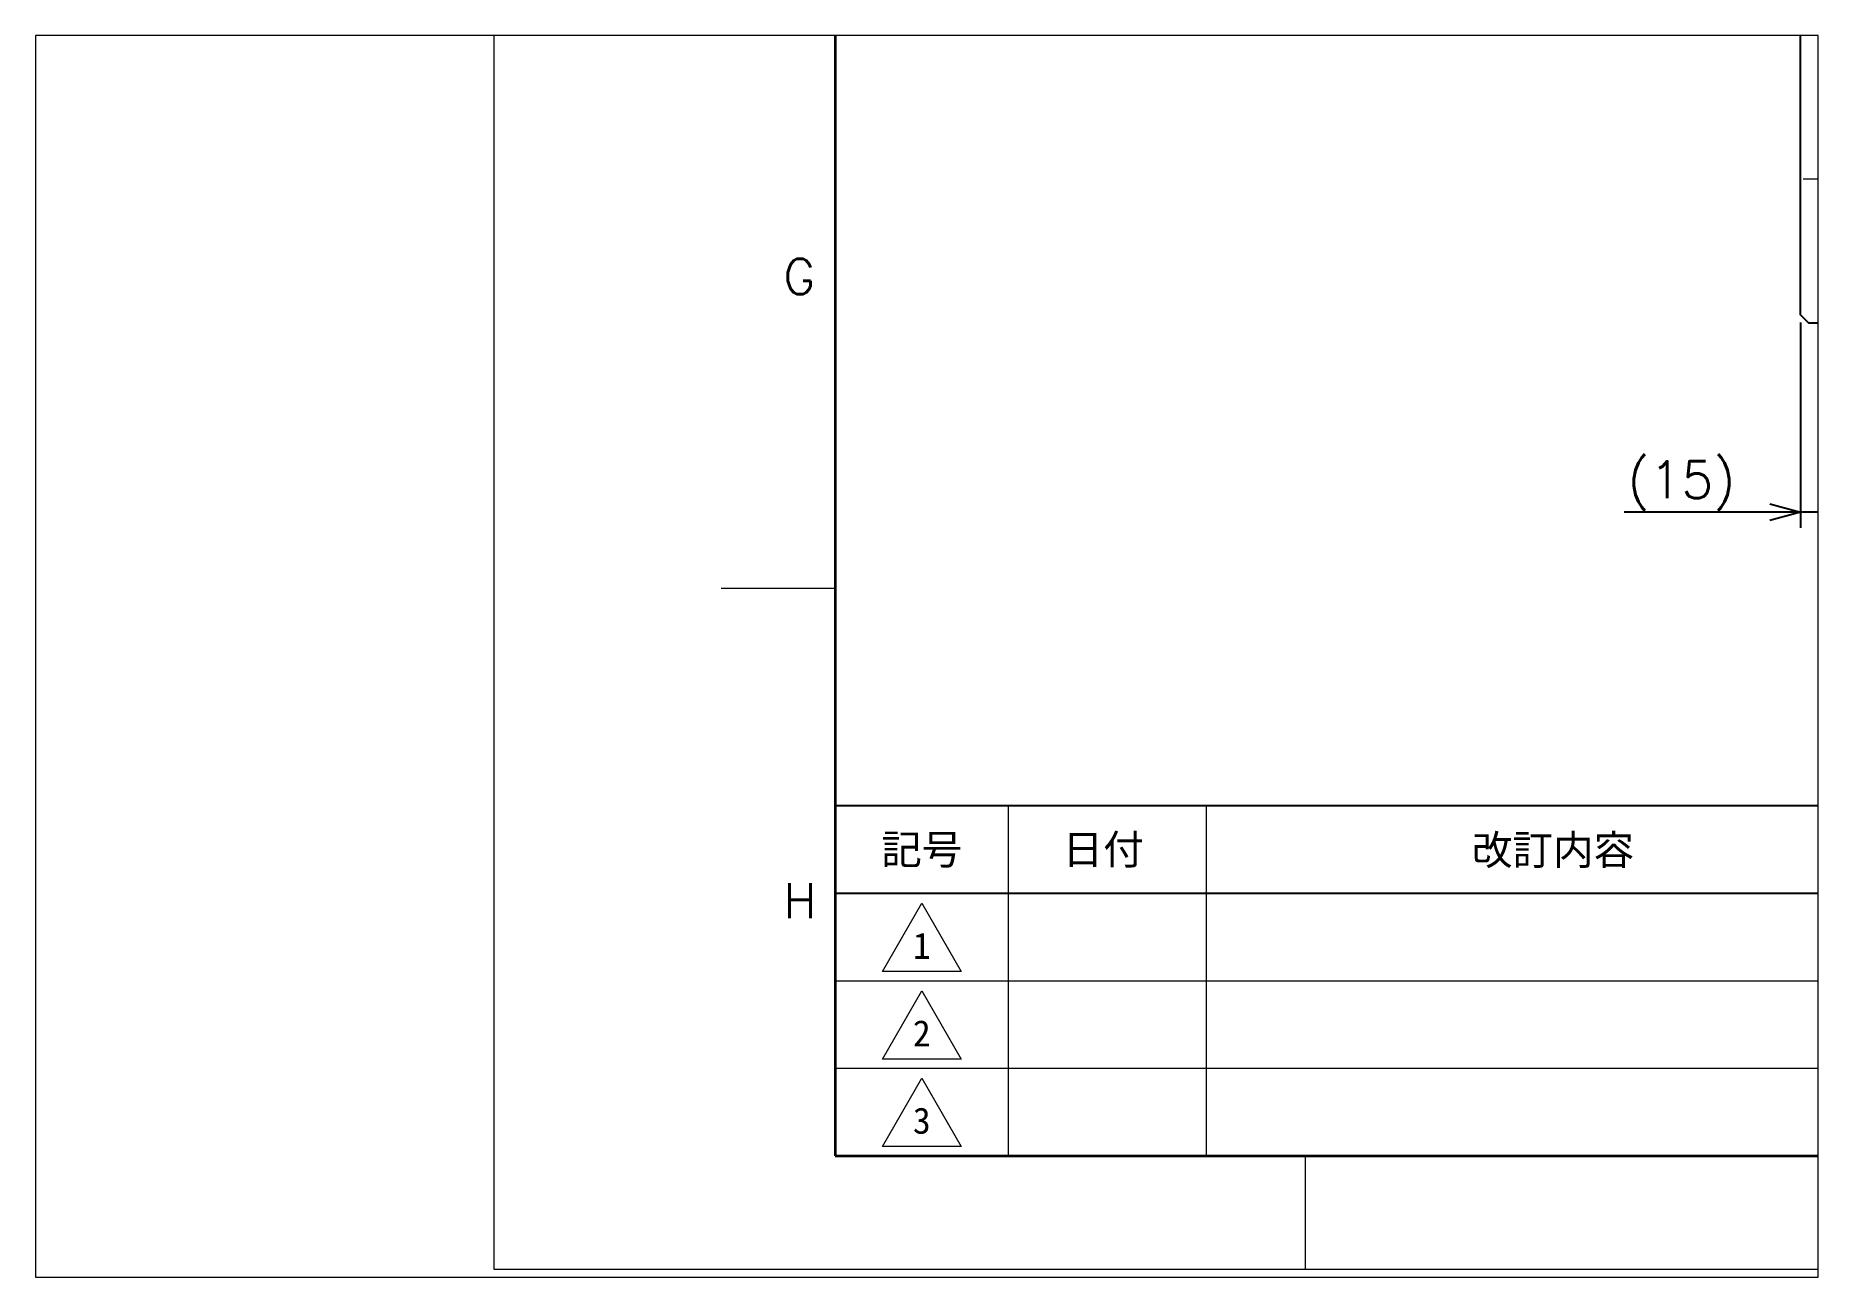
# Paper-space layout 'レイアウト1' of a CAD drawing. Header units: millimetres. Extents: x 29 to 258, y 20 to 179.
# The model-space entities are those that its viewports show. They can reach past a viewport. Long polylines and large blocks are cut down to what shows.
import ezdxf
from ezdxf.enums import TextEntityAlignment as Align

# ---------------------------------------------------------------- set-up
doc = ezdxf.new("R2010")
doc.units = ezdxf.units.MM
doc.header["$LTSCALE"] = 1.2
doc.header["$PDMODE"] = 99
doc.header["$PDSIZE"] = 1
doc.linetypes.add('CENTER2', pattern=[28.575, 19.05, -3.175, 3.175, -3.175])
doc.linetypes.add('HIDDEN', pattern=[9.525, 6.35, -3.175])
for name, color, linetype, lineweight in [('01_NORMAL', 7, 'Continuous', 25), ('04_HIDDEN', 2, 'HIDDEN', 13), ('05_CENTER', 4, 'CENTER2', 13), ('08_DIM', 3, 'Continuous', 13), ('90_FRAME', 5, 'Continuous', 35)]:
    doc.layers.add(name, color=color, linetype=linetype, lineweight=lineweight)
doc.layers.add('91_BLANK', color=5, linetype='Continuous', lineweight=0, plot=False)
doc.styles.add('KSS_TXT', font='txt.shx', dxfattribs={"bigfont": 'extfont2.shx'})
doc.styles.add('MS_G', font='MS Gothic.ttf')
doc.styles.add('表題用', font='MS PGothic.ttf')
doc.dimstyles.new('KSS_DIM', dxfattribs={"dimscale": 3, "dimtxt": 3, "dimasz": 2.5, "dimexe": 1.25, "dimexo": 0.625, "dimtad": 1, "dimdsep": 46, "dimtxsty": 'KSS_TXT', "dimblk": 'OPEN30', "dimcen": 0, "dimazin": 2, "dimtfac": 0.75, "dimtmove": 0, "dimatfit": 3, "dimldrblk": 'OPEN30', "dimfxl": 1.25, "dimtolj": 1, "dimarcsym": 0})

# ---------------------------------------------------------------- blocks, each defined once
blk = doc.blocks.new('M12Tz_1')
at = {"color": 0}
for radius in [6, 4.75]:
    blk.add_circle((0, 0), radius, dxfattribs=at)
at = {"layer": '05_CENTER'}
for p, q in [((0, -10.33), (0, 10.33)), ((10.33, 0), (-10.33, 0))]:
    blk.add_line(p, q, dxfattribs=at)
blk = doc.blocks.new('_Open30')
at = {"color": 0, "linetype": 'ByBlock', "lineweight": -2}
for p, q in [((-1, 0.268), (0, 0)), ((0, 0), (-1, -0.268)), ((0, 0), (-1, 0))]:
    blk.add_line(p, q, dxfattribs=at)
blk = doc.blocks.new('*D215')
at = {"layer": '08_DIM', "color": 0, "lineweight": -2, "transparency": 16777216}
for p, q in [((331.78, 247.99), (331.78, 179.7)), ((316.78, 229.4), (316.78, 179.7)), ((309.28, 183.45), (274.03, 183.45)), ((331.78, 183.45), (316.78, 183.45)), ((339.28, 183.45), (346.78, 183.45))]:
    blk.add_line(p, q, dxfattribs=at)
at = {"layer": 'Defpoints', "color": 0, "transparency": 16777216}
for p in [(331.78, 249.87), (316.78, 231.27), (316.78, 183.45)]:
    blk.add_point(p, dxfattribs=at)
at = {"layer": '08_DIM', "color": 0, "lineweight": -2, "transparency": 16777216, "xscale": 7.5, "yscale": 7.5, "zscale": 7.5}
blk.add_blockref('_Open30', (316.78, 183.45), dxfattribs=at)
at = {"layer": '08_DIM', "color": 0, "lineweight": -2, "transparency": 16777216, "xscale": 7.5, "yscale": 7.5, "zscale": 7.5, "rotation": 180}
blk.add_blockref('_Open30', (331.78, 183.45), dxfattribs=at)
at = {"layer": '08_DIM', "color": 0, "transparency": 16777216, "insert": (287.9, 189.82), "char_height": 9, "attachment_point": 5, "style": 'KSS_TXT'}
blk.add_mtext('\\A1;(15)', dxfattribs=at)

msp = doc.modelspace()

# ---------------------------------------------------------------- linework, layer by layer
at = {"color": 0}
msp.add_lwpolyline([(316.776, 317.271), (318.776, 319.271), (654.776, 319.271), (656.776, 317.271), (656.776, 231.271), (654.776, 229.271), (318.776, 229.271), (316.776, 231.271)], close=True, dxfattribs=at)
at = {"layer": '04_HIDDEN'}
msp.add_circle((331.776, 264.271), 10, dxfattribs=at)
at = {"layer": '05_CENTER'}
msp.add_line((317.375, 264.271), (346.177, 264.271), dxfattribs=at)
at = {"layer": '90_FRAME', "color": 4, "lineweight": 13}
for p, q in [((82.742, 164.946), (55.133, 164.946)), ((196.76, 0), (196.76, 27.485))]:
    msp.add_line(p, q, dxfattribs=at)
at = {"layer": '90_FRAME', "color": 0, "lineweight": 13}
for p, q in [((124.742, 27.485), (124.742, 112.343)), ((172.742, 27.485), (172.742, 112.343)), ((82.742, 69.914), (388.742, 69.914)), ((82.742, 48.7), (388.742, 48.7))]:
    msp.add_line(p, q, dxfattribs=at)
at = {"layer": '90_FRAME', "color": 0, "lineweight": 25}
msp.add_line((82.742, 91.128), (388.742, 91.128), dxfattribs=at)
at = {"layer": '90_FRAME'}
msp.add_lwpolyline([(82.742, 27.485), (1736.459, 27.485), (1736.459, 1209.75), (82.742, 1209.75)], close=True, dxfattribs=at)
at = {"layer": '90_FRAME', "color": 0, "lineweight": 25}
msp.add_lwpolyline([(82.742, 27.485), (388.742, 27.485), (388.742, 112.343), (82.742, 112.343)], close=True, dxfattribs=at)
at = {"layer": '90_FRAME', "color": 0, "lineweight": 13}
for points in [[(94.195, 72.167), (103.742, 88.702), (113.288, 72.167), (94.195, 72.167)], [(94.195, 50.953), (103.742, 67.488), (113.288, 50.953), (94.195, 50.953)], [(94.195, 29.739), (103.742, 46.274), (113.288, 29.739), (94.195, 29.739)]]:
    msp.add_lwpolyline(points, dxfattribs=at)
at = {"layer": '91_BLANK'}
msp.add_lwpolyline([(0, 0), (1764.068, 0), (1764.068, 1241.619), (0, 1241.619)], close=True, dxfattribs=at)

# ---------------------------------------------------------------- block references
msp.add_blockref('M12Tz_1', (331.776, 264.271))

# ---------------------------------------------------------------- texts
at = {"layer": '90_FRAME', "color": 0, "lineweight": 13, "style": 'KSS_TXT'}
for s, p in [('G', (70.199, 240.558)), ('H', (70.199, 89.334))]:
    msp.add_text(s, height=8.52, dxfattribs=at).set_placement(p, align=Align.MIDDLE_LEFT)
at = {"layer": '90_FRAME', "color": 0, "style": '表題用'}
for s, p in [('記号', (103.742, 101.735)), ('日付', (147.711, 101.735))]:
    msp.add_text(s, height=7.2, dxfattribs=at).set_placement(p, align=Align.MIDDLE_CENTER)
msp.add_text('改訂内容', height=7.2, dxfattribs=at).set_placement((256.742, 101.735), align=Align.MIDDLE)
at = {"layer": '90_FRAME', "color": 0, "lineweight": 13, "style": 'MS_G'}
for s, p in [('1', (103.742, 78.4)), ('2', (103.742, 57.185)), ('3', (103.742, 35.971))]:
    msp.add_text(s, height=6.364, dxfattribs=at).set_placement(p, align=Align.MIDDLE)

# ---------------------------------------------------------------- dimensions: what is measured, and where the dimension line sits
at = {"layer": '08_DIM'}
dim = msp.add_linear_dim(base=(316.776, 183.445), p1=(331.776, 249.869), p2=(316.776, 231.271), text='(<>)', dimstyle='KSS_DIM', override={"dimarcsym": 1}, dxfattribs=at)
dim.commit()
dim.dimension.update_dxf_attribs({"geometry": '*D215', "text_midpoint": (287.901, 189.82)})

psp = doc.layouts.new('レイアウト1')

# ---------------------------------------------------------------- viewports
at = {"layer": '01_NORMAL'}
psp.add_viewport(center=(143.2, 99.71), size=(229.12, 159.5289), view_center_point=(104.994, 148.5), view_height=300.88387, dxfattribs=at)

doc.saveas('drawing.dxf')
